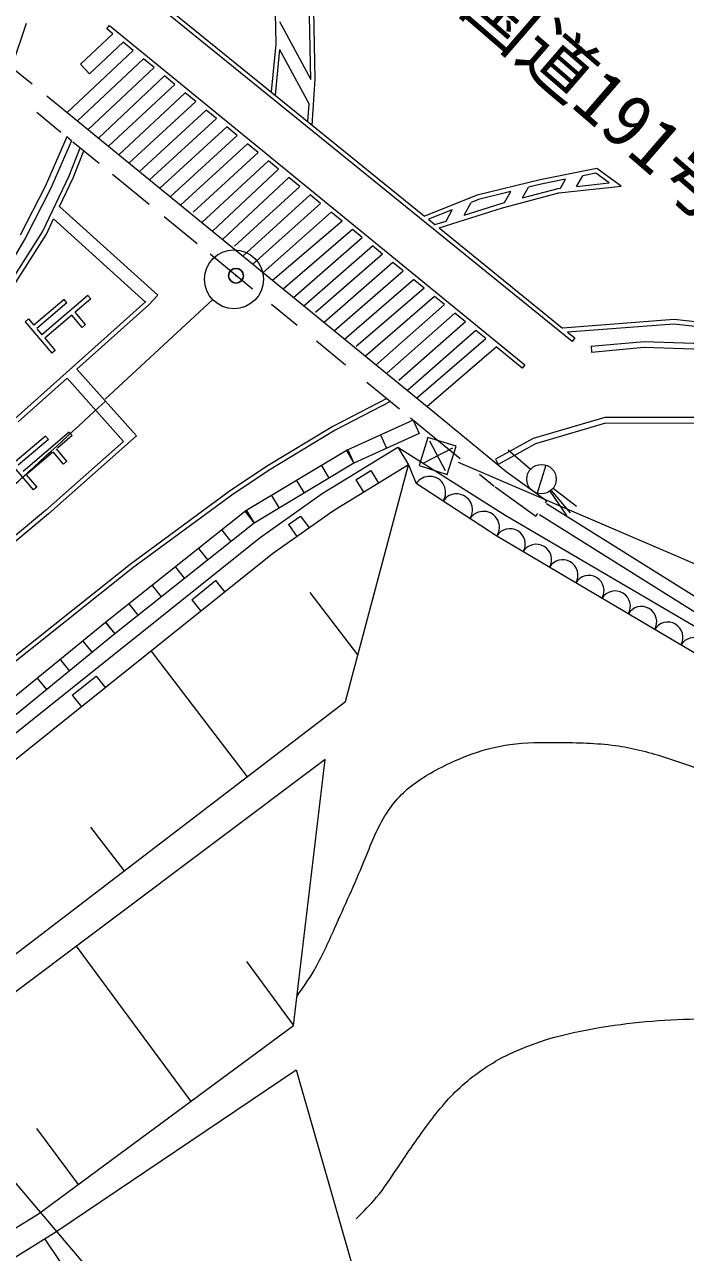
# Model space of a CAD drawing. Units: millimetres, scale not verified. Extents: x 40000 to 680000, y 20000 to 380000.
# Drawn here: x 476810 to 499254, y 263670 to 305374 of the extents above; entities that cross this region are included whole.
import ezdxf
from ezdxf.enums import TextEntityAlignment as Align

# ---------------------------------------------------------------- set-up
doc = ezdxf.new("R2010")
doc.units = ezdxf.units.MM
doc.header["$LTSCALE"] = 1000
doc.header["$PDMODE"] = 32
doc.header["$PDSIZE"] = 500
doc.linetypes.add('CHAIN', pattern=[18.5, 12, -1.5, 3.5, -1.5])
for name, color, linetype, lineweight in [('M-BGD', 7, 'Continuous', 13), ('M-BMK', 2, 'CHAIN', 13), ('M-BMK-SRVR', 3, 'Continuous', 13), ('M-STR-HTXT', 7, 'Continuous', 13), ('M-STR-STR3', 7, 'Continuous', 13), ('M-STR-STRC', 7, 'Continuous', 13)]:
    doc.layers.add(name, color=color, linetype=linetype, lineweight=lineweight)
doc.layers.add('M-OTRS', color=6, linetype='Continuous')
doc.styles.add('ＭＳ ゴシック', font='')
doc.styles.get('ＭＳ ゴシック').set_extended_font_data('MS Gothic')

msp = doc.modelspace()

# ---------------------------------------------------------------- linework, layer by layer
at = {"layer": 'M-BGD'}
for p, q in [((485283, 307428), (485339, 304712)), ((495402, 294612), (479767, 307289)), ((480267, 307077), (490389, 298870)), ((486681, 303522), (486631, 305872)), ((476868, 305406), (476371, 303929)), ((479605, 305225), (479700, 305341)), ((479700, 305341), (493803, 293821)), ((485473, 305473), (486532, 303512)), ((486532, 303512), (486485, 305671)), ((478709, 304028), (479803, 305063)), ((479803, 305063), (479605, 305225)), ((480497, 304497), (478256, 302388)), ((480155, 304776), (479018, 303701)), ((480497, 304497), (480155, 304776)), ((485339, 304712), (485186, 303089)), ((485472, 304528), (485326, 302975)), ((485472, 304528), (486474, 302671)), ((480848, 304209), (478607, 302101)), ((479018, 303701), (478709, 304028)), ((481210, 303914), (480848, 304209)), ((476371, 303929), (477071, 303357)), ((478967, 301807), (481210, 303914)), ((479318, 301519), (481561, 303627)), ((481917, 303337), (481561, 303627)), ((481917, 303337), (479660, 301240)), ((486577, 301960), (486681, 303522)), ((477562, 302955), (490851, 292092)), ((482269, 303049), (480011, 300953)), ((482626, 302757), (482269, 303049)), ((477223, 302393), (478043, 301722)), ((480357, 300670), (482626, 302757)), ((480709, 300383), (482979, 302469)), ((483327, 302185), (482979, 302469)), ((486435, 302076), (486474, 302671)), ((483327, 302185), (481050, 300104)), ((478247, 301556), (477507, 299875)), ((478407, 301425), (478247, 301556)), ((483680, 301897), (481402, 299816)), ((481758, 299525), (484029, 301611)), ((484029, 301611), (483680, 301897)), ((478407, 301425), (477688, 299789)), ((478321, 300230), (478700, 301185)), ((478450, 301390), (479340, 300662)), ((482110, 299238), (484382, 301323)), ((484742, 301029), (484382, 301323)), ((478458, 300170), (478822, 301086)), ((484742, 301029), (482539, 299002)), ((485094, 300742), (482825, 298653)), ((485437, 300461), (485094, 300742)), ((479794, 300291), (481037, 299275)), ((483190, 298361), (485437, 300461)), ((496249, 300483), (494324, 300103)), ((496214, 300323), (495765, 300234)), ((496665, 299994), (496214, 300323)), ((497067, 299887), (496249, 300483)), ((477507, 299875), (476665, 298222)), ((477419, 298328), (478321, 300230)), ((477996, 299194), (478458, 300170)), ((483538, 298070), (485789, 300174)), ((486154, 299876), (483936, 297847)), ((486154, 299876), (485789, 300174)), ((494324, 300103), (492185, 299577)), ((493718, 299485), (493921, 299849)), ((494357, 299956), (493921, 299849)), ((495181, 300119), (494357, 299956)), ((494957, 299657), (497067, 299887)), ((495006, 299813), (495181, 300119)), ((495559, 299873), (495765, 300234)), ((495559, 299873), (496665, 299994)), ((477688, 299789), (476840, 298126)), ((486506, 299588), (484239, 297515)), ((486866, 299294), (486506, 299588)), ((492185, 299577), (490389, 298870)), ((492230, 299434), (491976, 299334)), ((493324, 299703), (492230, 299434)), ((493040, 299150), (494957, 299657)), ((493114, 299325), (493324, 299703)), ((493718, 299485), (494930, 299805)), ((494930, 299805), (495006, 299813)), ((477996, 299194), (481331, 296185)), ((484570, 297247), (486866, 299294)), ((491333, 299080), (490523, 298761)), ((490887, 298466), (493040, 299150)), ((491133, 298701), (491333, 299080)), ((491744, 298896), (491976, 299334)), ((491744, 298896), (492998, 299294)), ((492998, 299294), (493114, 299325)), ((477550, 298255), (477794, 298770)), ((480920, 295950), (477794, 298770)), ((481549, 298857), (482676, 297935)), ((484911, 296948), (487219, 299006)), ((487592, 298701), (485236, 296677)), ((487592, 298701), (487219, 299006)), ((490523, 298761), (490747, 298579)), ((490747, 298579), (491133, 298701)), ((475840, 295849), (477419, 298328)), ((475960, 295759), (477550, 298255)), ((487946, 298412), (485593, 296390)), ((488277, 298142), (487946, 298412)), ((490887, 298466), (495084, 295063)), ((476840, 298126), (476223, 297078)), ((485939, 296108), (488277, 298142)), ((486292, 295819), (488630, 297853)), ((488968, 297577), (488630, 297853)), ((483109, 297581), (484551, 296402)), ((488968, 297577), (486693, 295594)), ((489322, 297288), (486988, 295255)), ((487340, 294983), (489666, 297007)), ((489666, 297007), (489322, 297288)), ((487681, 294684), (490019, 296718)), ((490378, 296425), (490019, 296718)), ((478962, 296169), (477401, 294841)), ((478962, 296169), (479060, 296055)), ((481331, 296185), (481029, 295851)), ((490378, 296425), (488069, 294434)), ((490732, 296136), (488383, 294110)), ((491068, 295861), (490732, 296136)), ((476490, 291991), (480934, 295962)), ((478154, 296039), (477125, 295165)), ((478251, 295925), (477223, 295050)), ((478251, 295925), (478154, 296039)), ((479060, 296055), (478526, 295601)), ((478587, 293664), (481034, 295850)), ((485193, 295878), (486063, 295167)), ((488742, 293802), (491068, 295861)), ((476947, 295374), (476833, 295277)), ((476833, 295277), (477740, 294210)), ((476947, 295374), (477124, 295167)), ((478412, 295504), (477498, 294727)), ((478768, 295085), (478412, 295504)), ((478883, 295182), (478526, 295601)), ((489104, 293521), (491422, 295573)), ((491787, 295274), (489522, 293286)), ((491787, 295274), (491422, 295573)), ((498867, 295351), (495084, 295063)), ((502375, 294958), (498867, 295351)), ((477239, 295031), (477401, 294841)), ((478768, 295085), (478883, 295182)), ((492141, 294985), (489819, 292948)), ((492475, 294712), (492141, 294985)), ((498864, 295201), (495253, 294926)), ((495253, 294926), (495496, 294728)), ((502348, 294810), (498864, 295201)), ((477498, 294727), (477854, 294308)), ((486725, 294626), (487708, 293822)), ((490122, 292688), (492475, 294712)), ((495496, 294728), (495402, 294612)), ((496049, 294447), (497848, 294614)), ((496049, 294447), (496067, 294248)), ((497848, 294614), (500335, 294527)), ((477854, 294308), (477740, 294210)), ((490476, 292399), (492829, 294423)), ((493708, 293705), (492829, 294423)), ((496067, 294248), (497854, 294414)), ((497854, 294414), (500312, 294328)), ((478587, 293664), (480610, 291402)), ((493803, 293821), (493708, 293705)), ((476589, 291878), (478252, 293364)), ((480172, 291216), (478252, 293364)), ((488437, 293226), (489542, 292323)), ((489116, 292671), (487283, 291725)), ((489243, 292567), (487356, 291594)), ((490006, 291942), (487763, 290921)), ((489922, 292012), (490440, 291589)), ((490006, 291942), (490214, 291487)), ((490851, 292092), (493171, 290197)), ((496513, 292033), (494087, 291317)), ((500188, 292029), (496513, 292033)), ((478330, 291527), (476768, 290199)), ((478330, 291527), (478427, 291412)), ((487283, 291725), (485031, 290363)), ((487356, 291594), (485112, 290237)), ((490440, 291589), (491607, 290635)), ((496542, 291833), (494165, 291131)), ((500166, 291829), (496542, 291833)), ((477521, 291397), (476493, 290522)), ((477618, 291283), (476590, 290408)), ((480170, 291214), (477520, 288873)), ((477618, 291283), (477521, 291397)), ((480610, 291402), (477618, 288759)), ((478427, 291412), (477924, 290984)), ((490214, 291487), (487996, 290477)), ((488898, 291437), (489105, 290982)), ((490511, 291348), (490212, 290394)), ((491465, 291049), (490511, 291348)), ((491101, 290220), (490577, 291223)), ((494087, 291317), (492800, 290607)), ((494165, 291131), (492897, 290432)), ((477758, 290844), (476865, 290084)), ((478136, 290443), (477779, 290862)), ((478250, 290540), (477894, 290959)), ((487763, 290921), (484323, 288854)), ((486915, 289447), (489482, 291020)), ((487738, 290906), (487996, 290477)), ((487789, 290932), (487996, 290477)), ((489482, 291020), (489847, 290423)), ((489482, 291020), (489847, 290423)), ((489482, 291020), (493157, 288700)), ((491340, 290984), (490337, 290460)), ((491166, 290095), (491465, 291049)), ((493989, 290264), (493236, 290921)), ((476200, 290635), (477107, 289568)), ((478136, 290443), (478250, 290540)), ((485031, 290363), (483760, 289516)), ((487996, 290477), (484608, 288442)), ((486891, 290397), (487149, 289968)), ((489847, 290423), (487301, 288862)), ((487708, 282381), (489847, 290423)), ((489847, 290423), (490109, 289782)), ((490212, 290394), (491166, 290095)), ((492800, 290607), (492897, 290432)), ((494516, 290412), (494217, 289458)), ((476865, 290084), (477222, 289665)), ((485112, 290237), (483847, 289393)), ((486045, 289888), (486302, 289460)), ((488059, 289913), (488568, 290225)), ((488059, 289913), (488320, 289487)), ((488568, 290225), (488829, 289799)), ((492256, 290105), (492760, 289693)), ((493171, 290197), (493814, 289730)), ((477222, 289665), (477107, 289568)), ((483760, 289516), (480396, 287038)), ((484815, 287952), (486915, 289447)), ((492849, 287997), (490109, 289782)), ((492789, 289671), (493433, 289204)), ((493814, 289730), (494551, 289199)), ((494648, 289522), (495211, 288696)), ((494689, 289553), (495335, 288790)), ((494761, 289629), (495551, 289015)), ((483847, 289393), (480487, 286918)), ((485198, 289379), (485455, 288951)), ((493433, 289204), (494171, 288672)), ((494504, 289134), (494551, 289199)), ((494539, 289112), (501013, 285055)), ((477520, 288873), (474647, 286469)), ((477618, 288759), (474742, 286353)), ((484323, 288854), (479562, 285066)), ((484297, 288833), (484608, 288442)), ((484351, 288870), (484608, 288442)), ((487301, 288862), (485236, 287393)), ((485772, 288388), (486185, 288682)), ((486185, 288682), (486475, 288275)), ((493157, 288700), (501282, 283928)), ((494171, 288672), (494241, 288768)), ((494300, 288731), (500776, 284672)), ((484608, 288442), (479876, 284676)), ((483508, 288206), (483820, 287814)), ((485772, 288388), (486062, 287981)), ((472614, 278200), (484815, 287952)), ((500883, 283239), (492849, 287997)), ((485236, 287393), (473059, 277660)), ((482720, 287578), (483031, 287187)), ((480396, 287038), (475661, 283265)), ((481931, 286950), (482242, 286559)), ((480487, 286918), (475755, 283149)), ((481142, 286323), (481453, 285932)), ((482489, 285837), (483300, 286486)), ((483300, 286486), (483613, 286095)), ((480353, 285695), (480665, 285304)), ((482489, 285837), (482801, 285447)), ((488129, 283963), (486509, 286081)), ((479562, 285066), (474928, 281282)), ((479560, 285064), (479876, 284676)), ((479565, 285068), (479876, 284676)), ((479876, 284676), (475243, 280893)), ((478788, 284433), (479104, 284046)), ((481106, 284092), (484368, 279827)), ((478016, 283803), (478332, 283416)), ((477244, 283173), (477560, 282785)), ((478430, 282593), (479241, 283242)), ((479241, 283242), (479554, 282851)), ((470270, 269044), (487708, 282381)), ((478430, 282593), (478742, 282202)), ((487016, 280414), (475513, 271778)), ((485949, 271378), (487016, 280414)), ((480198, 276637), (479066, 278117)), ((478566, 274070), (482458, 268800)), ((484345, 273550), (485949, 271378)), ((477280, 264977), (485949, 271378)), ((477877, 264373), (486039, 269868)), ((486039, 269868), (488040, 262879)), ((478637, 265978), (477232, 267880)), ((463477, 256508), (477280, 264977)), ((462833, 255037), (477877, 264373)), ((477500, 264119), (481402, 258373))]:
    msp.add_line(p, q, dxfattribs=at)
msp.add_circle((494366, 289935), 500, dxfattribs=at)
for centre, radius, start, end in [((490566, 289484), 545, 326.9276, 146.9276), ((491479, 288889), 545, 326.9276, 146.9276), ((492392, 288295), 545, 326.9276, 146.9276), ((493295, 287733), 519, 329.3629, 149.3629), ((494188, 287204), 519, 329.3629, 149.3629), ((495081, 286676), 519, 329.3629, 149.3629), ((495973, 286147), 519, 329.3629, 149.3629), ((496866, 285618), 519, 329.3629, 149.3629), ((497759, 285089), 519, 329.3629, 149.3629), ((498651, 284561), 519, 329.3629, 149.3629), ((499544, 284032), 519, 329.3629, 149.3629)]:
    msp.add_arc(centre, radius, start, end, dxfattribs=at)
for points, knots in [([(486067, 272377), (486266, 272662), (486465, 272947), (486641, 273246), (486908, 273702), (487121, 274189), (487337, 274673), (487675, 275429), (488021, 276177), (488336, 276945), (488567, 277509), (488781, 278083), (489110, 278594), (489255, 278818), (489421, 279030), (489609, 279218), (489968, 279577), (490404, 279852), (490858, 280092), (491624, 280497), (492444, 280803), (493288, 280921), (493829, 280997), (494379, 280996), (494929, 280991), (495580, 280986), (496231, 280976), (496872, 280887), (497426, 280809), (497972, 280672), (498507, 280504), (499236, 280275), (499944, 279990), (500673, 279767), (501449, 279531), (502249, 279366), (503020, 279118), (503917, 278829), (504773, 278427), (505657, 278081), (506486, 277757), (507338, 277481), (508111, 277059), (508843, 276659), (509503, 276128), (510163, 275597)], [0, 0, 0, 0, 1, 1, 1, 2, 2, 2, 3, 3, 3, 4, 4, 4, 5, 5, 5, 6, 6, 6, 7, 7, 7, 8, 8, 8, 9, 9, 9, 10, 10, 10, 11, 11, 11, 12, 12, 12, 13, 13, 13, 14, 14, 14, 15, 15, 15, 15]), ([(488069, 264812), (488310, 265048), (488550, 265285), (488765, 265542), (489020, 265848), (489240, 266184), (489461, 266517), (489766, 266976), (490076, 267429), (490400, 267874), (490741, 268340), (491098, 268796), (491514, 269196), (491957, 269622), (492467, 269984), (493010, 270274), (494122, 270869), (495374, 271162), (496629, 271353), (497764, 271526), (498902, 271616), (500038, 271597), (501505, 271572), (502971, 271368), (504422, 271110), (505370, 270941), (506311, 270750), (507241, 270518), (509245, 270018), (511201, 269329), (513156, 268639)], [0, 0, 0, 0, 1, 1, 1, 2, 2, 2, 3, 3, 3, 4, 4, 4, 5, 5, 5, 6, 6, 6, 7, 7, 7, 8, 8, 8, 9, 9, 9, 10, 10, 10, 10])]:
    msp.add_open_spline(points, degree=3, knots=knots, dxfattribs=at)
at = {"layer": 'M-BMK'}
msp.add_line((479547, 292652), (483199, 296032), dxfattribs=at)
msp.add_open_spline([(456869, 274399), (456873, 274401), (456876, 274403), (456879, 274405), (456882, 274407), (456886, 274409), (456889, 274411), (456892, 274413), (456895, 274415), (456898, 274417), (456914, 274427), (456930, 274436), (456945, 274445), (456961, 274455), (456976, 274464), (456992, 274474), (457058, 274514), (457123, 274554), (457189, 274594), (457254, 274634), (457320, 274674), (457385, 274715), (457410, 274730), (457434, 274745), (457458, 274760), (457482, 274775), (457506, 274789), (457530, 274804), (457554, 274819), (457579, 274834), (457603, 274849), (457856, 275007), (458108, 275166), (458360, 275326), (458684, 275531), (459006, 275739), (459327, 275949), (460279, 276574), (461213, 277227), (462138, 277891), (463063, 278555), (463979, 279231), (464886, 279920), (465793, 280610), (466690, 281311), (467577, 282026), (471721, 285364), (475639, 288972), (479557, 292580)], degree=3, knots=[0, 0, 0, 0, 1, 1, 1, 2, 2, 2, 3, 3, 3, 4, 4, 4, 5, 5, 5, 6, 6, 6, 7, 7, 7, 8, 8, 8, 9, 9, 9, 10, 10, 10, 11, 11, 11, 12, 12, 12, 13, 13, 13, 14, 14, 14, 15, 15, 15, 16, 16, 16, 16], dxfattribs=at)
at = {"layer": 'M-BMK-SRVR'}
msp.add_circle((483921, 296724), 1000, dxfattribs=at)
at = {"layer": 'M-OTRS'}
msp.add_point((483991, 296842), dxfattribs=at)
at = {"layer": 'M-STR-STR3'}
msp.add_line((491536, 290508), (524025, 276578), dxfattribs=at)
at = {"layer": 'M-STR-STRC'}
msp.add_line((468620, 275312), (499024, 239477), dxfattribs=at)

# ---------------------------------------------------------------- texts
at = {"layer": 'M-STR-HTXT', "style": 'ＭＳ ゴシック'}
msp.add_text('一般国道191号', height=1833, rotation=319.205, dxfattribs=at).set_placement((487381, 308736), align=Align.BOTTOM_LEFT)

doc.saveas('drawing.dxf')
